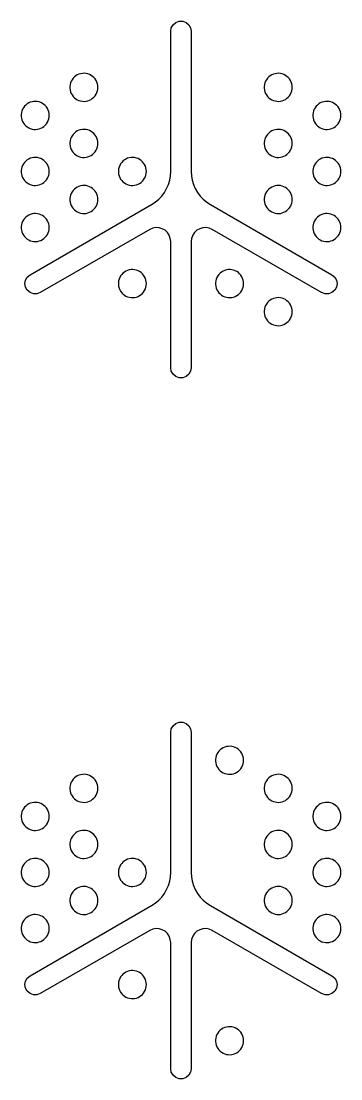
# Model space of a CAD drawing. Header units: metres. Extents: x 19 to 256, y 19 to 256.
# Drawn here: x 69.3 to 80.7, y 143.64 to 181.36 of the extents above; entities that cross this region are included whole.
import ezdxf

# ---------------------------------------------------------------- set-up
doc = ezdxf.new("R2010")
doc.units = ezdxf.units.M

msp = doc.modelspace()

# ---------------------------------------------------------------- linework, layer by layer
for points in [[(74.634, 181), (74.656, 181.125), (74.72, 181.235), (74.817, 181.317), (74.936, 181.36), (75.064, 181.36), (75.183, 181.317), (75.28, 181.235), (75.344, 181.125), (75.366, 181), (75.366, 176), (75.375, 175.841), (75.403, 175.685), (75.448, 175.533), (75.511, 175.387), (75.591, 175.249), (75.686, 175.122), (75.795, 175.006), (75.916, 174.904), (76.049, 174.817), (80.379, 172.317), (80.477, 172.235), (80.54, 172.125), (80.562, 172), (80.54, 171.875), (80.477, 171.765), (80.379, 171.683), (80.26, 171.64), (80.133, 171.64), (80.013, 171.683), (76.116, 173.933), (76.009, 173.979), (75.895, 173.999), (75.779, 173.992), (75.668, 173.959), (75.567, 173.901), (75.483, 173.821), (75.419, 173.724), (75.38, 173.615), (75.366, 173.5), (75.366, 169), (75.344, 168.875), (75.28, 168.765), (75.183, 168.683), (75.064, 168.64), (74.936, 168.64), (74.817, 168.683), (74.72, 168.765), (74.656, 168.875), (74.634, 169), (74.634, 173.5), (74.62, 173.615), (74.581, 173.724), (74.517, 173.821), (74.433, 173.901), (74.332, 173.959), (74.221, 173.992), (74.105, 173.999), (73.991, 173.979), (73.884, 173.933), (69.987, 171.683), (69.867, 171.64), (69.74, 171.64), (69.621, 171.683), (69.523, 171.765), (69.46, 171.875), (69.438, 172), (69.46, 172.125), (69.523, 172.235), (69.621, 172.317), (73.951, 174.817), (74.084, 174.904), (74.205, 175.006), (74.314, 175.122), (74.409, 175.249), (74.489, 175.387), (74.552, 175.533), (74.597, 175.685), (74.625, 175.841), (74.634, 176)], [(72.036, 179), (72.032, 179.064), (72.02, 179.127), (71.999, 179.188), (71.972, 179.245), (71.937, 179.299), (71.895, 179.348), (71.848, 179.391), (71.795, 179.428), (71.738, 179.457), (71.678, 179.479), (71.616, 179.494), (71.552, 179.5), (71.488, 179.498), (71.425, 179.487), (71.363, 179.469), (71.305, 179.443), (71.25, 179.41), (71.2, 179.37), (71.155, 179.324), (71.117, 179.273), (71.085, 179.217), (71.061, 179.158), (71.045, 179.096), (71.037, 179.032), (71.037, 178.968), (71.045, 178.904), (71.061, 178.842), (71.085, 178.783), (71.117, 178.727), (71.155, 178.676), (71.2, 178.63), (71.25, 178.59), (71.305, 178.557), (71.363, 178.531), (71.425, 178.513), (71.488, 178.502), (71.552, 178.5), (71.616, 178.506), (71.678, 178.521), (71.738, 178.543), (71.795, 178.572), (71.848, 178.609), (71.895, 178.652), (71.937, 178.701), (71.972, 178.755), (71.999, 178.812), (72.02, 178.873), (72.032, 178.936), (72.036, 179)], [(78.964, 179), (78.96, 179.064), (78.948, 179.127), (78.928, 179.188), (78.9, 179.245), (78.865, 179.299), (78.823, 179.348), (78.776, 179.391), (78.723, 179.428), (78.666, 179.457), (78.606, 179.479), (78.544, 179.494), (78.48, 179.5), (78.416, 179.498), (78.353, 179.487), (78.291, 179.469), (78.233, 179.443), (78.178, 179.41), (78.128, 179.37), (78.083, 179.324), (78.045, 179.273), (78.014, 179.217), (77.99, 179.158), (77.973, 179.096), (77.965, 179.032), (77.965, 178.968), (77.973, 178.904), (77.99, 178.842), (78.014, 178.783), (78.045, 178.727), (78.083, 178.676), (78.128, 178.63), (78.178, 178.59), (78.233, 178.557), (78.291, 178.531), (78.353, 178.513), (78.416, 178.502), (78.48, 178.5), (78.544, 178.506), (78.606, 178.521), (78.666, 178.543), (78.723, 178.572), (78.776, 178.609), (78.823, 178.652), (78.865, 178.701), (78.9, 178.755), (78.928, 178.812), (78.948, 178.873), (78.96, 178.936), (78.964, 179)], [(70.304, 178), (70.3, 178.064), (70.287, 178.127), (70.267, 178.188), (70.24, 178.245), (70.205, 178.299), (70.163, 178.348), (70.116, 178.391), (70.063, 178.428), (70.006, 178.457), (69.946, 178.479), (69.884, 178.494), (69.82, 178.5), (69.756, 178.498), (69.693, 178.487), (69.631, 178.469), (69.573, 178.443), (69.518, 178.41), (69.468, 178.37), (69.423, 178.324), (69.385, 178.273), (69.353, 178.217), (69.329, 178.158), (69.313, 178.096), (69.305, 178.032), (69.305, 177.968), (69.313, 177.904), (69.329, 177.842), (69.353, 177.783), (69.385, 177.727), (69.423, 177.676), (69.468, 177.63), (69.518, 177.59), (69.573, 177.557), (69.631, 177.531), (69.693, 177.513), (69.756, 177.502), (69.82, 177.5), (69.884, 177.506), (69.946, 177.521), (70.006, 177.543), (70.063, 177.572), (70.116, 177.609), (70.163, 177.652), (70.205, 177.701), (70.24, 177.755), (70.267, 177.812), (70.287, 177.873), (70.3, 177.936), (70.304, 178)], [(80.696, 178), (80.692, 178.064), (80.68, 178.127), (80.66, 178.188), (80.632, 178.245), (80.597, 178.299), (80.555, 178.348), (80.508, 178.391), (80.455, 178.428), (80.399, 178.457), (80.338, 178.479), (80.276, 178.494), (80.212, 178.5), (80.148, 178.498), (80.085, 178.487), (80.023, 178.469), (79.965, 178.443), (79.91, 178.41), (79.86, 178.37), (79.815, 178.324), (79.777, 178.273), (79.746, 178.217), (79.722, 178.158), (79.705, 178.096), (79.697, 178.032), (79.697, 177.968), (79.705, 177.904), (79.722, 177.842), (79.746, 177.783), (79.777, 177.727), (79.815, 177.676), (79.86, 177.63), (79.91, 177.59), (79.965, 177.557), (80.023, 177.531), (80.085, 177.513), (80.148, 177.502), (80.212, 177.5), (80.276, 177.506), (80.338, 177.521), (80.399, 177.543), (80.455, 177.572), (80.508, 177.609), (80.555, 177.652), (80.597, 177.701), (80.632, 177.755), (80.66, 177.812), (80.68, 177.873), (80.692, 177.936), (80.696, 178)], [(72.036, 177), (72.032, 177.064), (72.02, 177.127), (71.999, 177.188), (71.972, 177.245), (71.937, 177.299), (71.895, 177.348), (71.848, 177.391), (71.795, 177.428), (71.738, 177.457), (71.678, 177.479), (71.616, 177.494), (71.552, 177.5), (71.488, 177.498), (71.425, 177.487), (71.363, 177.469), (71.305, 177.443), (71.25, 177.41), (71.2, 177.37), (71.155, 177.324), (71.117, 177.273), (71.085, 177.217), (71.061, 177.158), (71.045, 177.096), (71.037, 177.032), (71.037, 176.968), (71.045, 176.904), (71.061, 176.842), (71.085, 176.783), (71.117, 176.727), (71.155, 176.676), (71.2, 176.63), (71.25, 176.59), (71.305, 176.557), (71.363, 176.531), (71.425, 176.513), (71.488, 176.502), (71.552, 176.5), (71.616, 176.506), (71.678, 176.521), (71.738, 176.543), (71.795, 176.572), (71.848, 176.609), (71.895, 176.652), (71.937, 176.701), (71.972, 176.755), (71.999, 176.812), (72.02, 176.873), (72.032, 176.936), (72.036, 177)], [(78.964, 177), (78.96, 177.064), (78.948, 177.127), (78.928, 177.188), (78.9, 177.245), (78.865, 177.299), (78.823, 177.348), (78.776, 177.391), (78.723, 177.428), (78.666, 177.457), (78.606, 177.479), (78.544, 177.494), (78.48, 177.5), (78.416, 177.498), (78.353, 177.487), (78.291, 177.469), (78.233, 177.443), (78.178, 177.41), (78.128, 177.37), (78.083, 177.324), (78.045, 177.273), (78.014, 177.217), (77.99, 177.158), (77.973, 177.096), (77.965, 177.032), (77.965, 176.968), (77.973, 176.904), (77.99, 176.842), (78.014, 176.783), (78.045, 176.727), (78.083, 176.676), (78.128, 176.63), (78.178, 176.59), (78.233, 176.557), (78.291, 176.531), (78.353, 176.513), (78.416, 176.502), (78.48, 176.5), (78.544, 176.506), (78.606, 176.521), (78.666, 176.543), (78.723, 176.572), (78.776, 176.609), (78.823, 176.652), (78.865, 176.701), (78.9, 176.755), (78.928, 176.812), (78.948, 176.873), (78.96, 176.936), (78.964, 177)], [(70.304, 176), (70.3, 176.064), (70.287, 176.127), (70.267, 176.188), (70.24, 176.245), (70.205, 176.299), (70.163, 176.348), (70.116, 176.391), (70.063, 176.428), (70.006, 176.457), (69.946, 176.479), (69.884, 176.494), (69.82, 176.5), (69.756, 176.498), (69.693, 176.487), (69.631, 176.469), (69.573, 176.443), (69.518, 176.41), (69.468, 176.37), (69.423, 176.324), (69.385, 176.273), (69.353, 176.217), (69.329, 176.158), (69.313, 176.096), (69.305, 176.032), (69.305, 175.968), (69.313, 175.904), (69.329, 175.842), (69.353, 175.783), (69.385, 175.727), (69.423, 175.676), (69.468, 175.63), (69.518, 175.59), (69.573, 175.557), (69.631, 175.531), (69.693, 175.513), (69.756, 175.502), (69.82, 175.5), (69.884, 175.506), (69.946, 175.521), (70.006, 175.543), (70.063, 175.572), (70.116, 175.609), (70.163, 175.652), (70.205, 175.701), (70.24, 175.755), (70.267, 175.812), (70.287, 175.873), (70.3, 175.936), (70.304, 176)], [(73.768, 176), (73.764, 176.064), (73.752, 176.127), (73.731, 176.188), (73.704, 176.245), (73.669, 176.299), (73.627, 176.348), (73.58, 176.391), (73.527, 176.428), (73.47, 176.457), (73.41, 176.479), (73.348, 176.494), (73.284, 176.5), (73.22, 176.498), (73.157, 176.487), (73.095, 176.469), (73.037, 176.443), (72.982, 176.41), (72.932, 176.37), (72.887, 176.324), (72.849, 176.273), (72.817, 176.217), (72.793, 176.158), (72.777, 176.096), (72.769, 176.032), (72.769, 175.968), (72.777, 175.904), (72.793, 175.842), (72.817, 175.783), (72.849, 175.727), (72.887, 175.676), (72.932, 175.63), (72.982, 175.59), (73.037, 175.557), (73.095, 175.531), (73.157, 175.513), (73.22, 175.502), (73.284, 175.5), (73.348, 175.506), (73.41, 175.521), (73.47, 175.543), (73.527, 175.572), (73.58, 175.609), (73.627, 175.652), (73.669, 175.701), (73.704, 175.755), (73.731, 175.812), (73.752, 175.873), (73.764, 175.936), (73.768, 176)], [(80.696, 176), (80.692, 176.064), (80.68, 176.127), (80.66, 176.188), (80.632, 176.245), (80.597, 176.299), (80.555, 176.348), (80.508, 176.391), (80.455, 176.428), (80.399, 176.457), (80.338, 176.479), (80.276, 176.494), (80.212, 176.5), (80.148, 176.498), (80.085, 176.487), (80.023, 176.469), (79.965, 176.443), (79.91, 176.41), (79.86, 176.37), (79.815, 176.324), (79.777, 176.273), (79.746, 176.217), (79.722, 176.158), (79.705, 176.096), (79.697, 176.032), (79.697, 175.968), (79.705, 175.904), (79.722, 175.842), (79.746, 175.783), (79.777, 175.727), (79.815, 175.676), (79.86, 175.63), (79.91, 175.59), (79.965, 175.557), (80.023, 175.531), (80.085, 175.513), (80.148, 175.502), (80.212, 175.5), (80.276, 175.506), (80.338, 175.521), (80.399, 175.543), (80.455, 175.572), (80.508, 175.609), (80.555, 175.652), (80.597, 175.701), (80.632, 175.755), (80.66, 175.812), (80.68, 175.873), (80.692, 175.936), (80.696, 176)], [(72.036, 175), (72.032, 175.064), (72.02, 175.127), (71.999, 175.188), (71.972, 175.245), (71.937, 175.299), (71.895, 175.348), (71.848, 175.391), (71.795, 175.428), (71.738, 175.457), (71.678, 175.479), (71.616, 175.494), (71.552, 175.5), (71.488, 175.498), (71.425, 175.487), (71.363, 175.469), (71.305, 175.443), (71.25, 175.41), (71.2, 175.37), (71.155, 175.324), (71.117, 175.273), (71.085, 175.217), (71.061, 175.158), (71.045, 175.096), (71.037, 175.032), (71.037, 174.968), (71.045, 174.904), (71.061, 174.842), (71.085, 174.783), (71.117, 174.727), (71.155, 174.676), (71.2, 174.63), (71.25, 174.59), (71.305, 174.557), (71.363, 174.531), (71.425, 174.513), (71.488, 174.502), (71.552, 174.5), (71.616, 174.506), (71.678, 174.521), (71.738, 174.543), (71.795, 174.572), (71.848, 174.609), (71.895, 174.652), (71.937, 174.701), (71.972, 174.755), (71.999, 174.812), (72.02, 174.873), (72.032, 174.936), (72.036, 175)], [(78.964, 175), (78.96, 175.064), (78.948, 175.127), (78.928, 175.188), (78.9, 175.245), (78.865, 175.299), (78.823, 175.348), (78.776, 175.391), (78.723, 175.428), (78.666, 175.457), (78.606, 175.479), (78.544, 175.494), (78.48, 175.5), (78.416, 175.498), (78.353, 175.487), (78.291, 175.469), (78.233, 175.443), (78.178, 175.41), (78.128, 175.37), (78.083, 175.324), (78.045, 175.273), (78.014, 175.217), (77.99, 175.158), (77.973, 175.096), (77.965, 175.032), (77.965, 174.968), (77.973, 174.904), (77.99, 174.842), (78.014, 174.783), (78.045, 174.727), (78.083, 174.676), (78.128, 174.63), (78.178, 174.59), (78.233, 174.557), (78.291, 174.531), (78.353, 174.513), (78.416, 174.502), (78.48, 174.5), (78.544, 174.506), (78.606, 174.521), (78.666, 174.543), (78.723, 174.572), (78.776, 174.609), (78.823, 174.652), (78.865, 174.701), (78.9, 174.755), (78.928, 174.812), (78.948, 174.873), (78.96, 174.936), (78.964, 175)], [(70.304, 174), (70.3, 174.064), (70.287, 174.127), (70.267, 174.188), (70.24, 174.245), (70.205, 174.299), (70.163, 174.348), (70.116, 174.391), (70.063, 174.428), (70.006, 174.457), (69.946, 174.479), (69.884, 174.494), (69.82, 174.5), (69.756, 174.498), (69.693, 174.487), (69.631, 174.469), (69.573, 174.443), (69.518, 174.41), (69.468, 174.37), (69.423, 174.324), (69.385, 174.273), (69.353, 174.217), (69.329, 174.158), (69.313, 174.096), (69.305, 174.032), (69.305, 173.968), (69.313, 173.904), (69.329, 173.842), (69.353, 173.783), (69.385, 173.727), (69.423, 173.676), (69.468, 173.63), (69.518, 173.59), (69.573, 173.557), (69.631, 173.531), (69.693, 173.513), (69.756, 173.502), (69.82, 173.5), (69.884, 173.506), (69.946, 173.521), (70.006, 173.543), (70.063, 173.572), (70.116, 173.609), (70.163, 173.652), (70.205, 173.701), (70.24, 173.755), (70.267, 173.812), (70.287, 173.873), (70.3, 173.936), (70.304, 174)], [(80.696, 174), (80.692, 174.064), (80.68, 174.127), (80.66, 174.188), (80.632, 174.245), (80.597, 174.299), (80.555, 174.348), (80.508, 174.391), (80.455, 174.428), (80.399, 174.457), (80.338, 174.479), (80.276, 174.494), (80.212, 174.5), (80.148, 174.498), (80.085, 174.487), (80.023, 174.469), (79.965, 174.443), (79.91, 174.41), (79.86, 174.37), (79.815, 174.324), (79.777, 174.273), (79.746, 174.217), (79.722, 174.158), (79.705, 174.096), (79.697, 174.032), (79.697, 173.968), (79.705, 173.904), (79.722, 173.842), (79.746, 173.783), (79.777, 173.727), (79.815, 173.676), (79.86, 173.63), (79.91, 173.59), (79.965, 173.557), (80.023, 173.531), (80.085, 173.513), (80.148, 173.502), (80.212, 173.5), (80.276, 173.506), (80.338, 173.521), (80.399, 173.543), (80.455, 173.572), (80.508, 173.609), (80.555, 173.652), (80.597, 173.701), (80.632, 173.755), (80.66, 173.812), (80.68, 173.873), (80.692, 173.936), (80.696, 174)], [(73.768, 172), (73.764, 172.064), (73.752, 172.127), (73.731, 172.188), (73.704, 172.245), (73.669, 172.299), (73.627, 172.348), (73.58, 172.391), (73.527, 172.428), (73.47, 172.457), (73.41, 172.479), (73.348, 172.494), (73.284, 172.5), (73.22, 172.498), (73.157, 172.487), (73.095, 172.469), (73.037, 172.443), (72.982, 172.41), (72.932, 172.37), (72.887, 172.324), (72.849, 172.273), (72.817, 172.217), (72.793, 172.158), (72.777, 172.096), (72.769, 172.032), (72.769, 171.968), (72.777, 171.904), (72.793, 171.842), (72.817, 171.783), (72.849, 171.727), (72.887, 171.676), (72.932, 171.63), (72.982, 171.59), (73.037, 171.557), (73.095, 171.531), (73.157, 171.513), (73.22, 171.502), (73.284, 171.5), (73.348, 171.506), (73.41, 171.521), (73.47, 171.543), (73.527, 171.572), (73.58, 171.609), (73.627, 171.652), (73.669, 171.701), (73.704, 171.755), (73.731, 171.812), (73.752, 171.873), (73.764, 171.936), (73.768, 172)], [(77.232, 172), (77.228, 172.064), (77.216, 172.127), (77.196, 172.188), (77.168, 172.245), (77.133, 172.299), (77.091, 172.348), (77.044, 172.391), (76.991, 172.428), (76.934, 172.457), (76.874, 172.479), (76.812, 172.494), (76.748, 172.5), (76.684, 172.498), (76.621, 172.487), (76.559, 172.469), (76.501, 172.443), (76.446, 172.41), (76.396, 172.37), (76.351, 172.324), (76.313, 172.273), (76.282, 172.217), (76.258, 172.158), (76.241, 172.096), (76.233, 172.032), (76.233, 171.968), (76.241, 171.904), (76.258, 171.842), (76.282, 171.783), (76.313, 171.727), (76.351, 171.676), (76.396, 171.63), (76.446, 171.59), (76.501, 171.557), (76.559, 171.531), (76.621, 171.513), (76.684, 171.502), (76.748, 171.5), (76.812, 171.506), (76.874, 171.521), (76.934, 171.543), (76.991, 171.572), (77.044, 171.609), (77.091, 171.652), (77.133, 171.701), (77.168, 171.755), (77.196, 171.812), (77.216, 171.873), (77.228, 171.936), (77.232, 172)], [(78.964, 171), (78.96, 171.064), (78.948, 171.127), (78.928, 171.188), (78.9, 171.245), (78.865, 171.299), (78.823, 171.348), (78.776, 171.391), (78.723, 171.428), (78.666, 171.457), (78.606, 171.479), (78.544, 171.494), (78.48, 171.5), (78.416, 171.498), (78.353, 171.487), (78.291, 171.469), (78.233, 171.443), (78.178, 171.41), (78.128, 171.37), (78.083, 171.324), (78.045, 171.273), (78.014, 171.217), (77.99, 171.158), (77.973, 171.096), (77.965, 171.032), (77.965, 170.968), (77.973, 170.904), (77.99, 170.842), (78.014, 170.783), (78.045, 170.727), (78.083, 170.676), (78.128, 170.63), (78.178, 170.59), (78.233, 170.557), (78.291, 170.531), (78.353, 170.513), (78.416, 170.502), (78.48, 170.5), (78.544, 170.506), (78.606, 170.521), (78.666, 170.543), (78.723, 170.572), (78.776, 170.609), (78.823, 170.652), (78.865, 170.701), (78.9, 170.755), (78.928, 170.812), (78.948, 170.873), (78.96, 170.936), (78.964, 171)], [(74.634, 156), (74.656, 156.125), (74.72, 156.235), (74.817, 156.317), (74.936, 156.36), (75.064, 156.36), (75.183, 156.317), (75.28, 156.235), (75.344, 156.125), (75.366, 156), (75.366, 151), (75.375, 150.841), (75.403, 150.685), (75.448, 150.533), (75.511, 150.387), (75.591, 150.249), (75.686, 150.122), (75.795, 150.006), (75.916, 149.904), (76.049, 149.817), (80.379, 147.317), (80.477, 147.235), (80.54, 147.125), (80.562, 147), (80.54, 146.875), (80.477, 146.765), (80.379, 146.683), (80.26, 146.64), (80.133, 146.64), (80.013, 146.683), (76.116, 148.933), (76.009, 148.979), (75.895, 148.999), (75.779, 148.992), (75.668, 148.959), (75.567, 148.901), (75.483, 148.821), (75.419, 148.724), (75.38, 148.615), (75.366, 148.5), (75.366, 144), (75.344, 143.875), (75.28, 143.765), (75.183, 143.683), (75.064, 143.64), (74.936, 143.64), (74.817, 143.683), (74.72, 143.765), (74.656, 143.875), (74.634, 144), (74.634, 148.5), (74.62, 148.615), (74.581, 148.724), (74.517, 148.821), (74.433, 148.901), (74.332, 148.959), (74.221, 148.992), (74.105, 148.999), (73.991, 148.979), (73.884, 148.933), (69.987, 146.683), (69.867, 146.64), (69.74, 146.64), (69.621, 146.683), (69.523, 146.765), (69.46, 146.875), (69.438, 147), (69.46, 147.125), (69.523, 147.235), (69.621, 147.317), (73.951, 149.817), (74.084, 149.904), (74.205, 150.006), (74.314, 150.122), (74.409, 150.249), (74.489, 150.387), (74.552, 150.533), (74.597, 150.685), (74.625, 150.841), (74.634, 151)], [(77.232, 155), (77.228, 155.064), (77.216, 155.127), (77.196, 155.188), (77.168, 155.245), (77.133, 155.299), (77.091, 155.348), (77.044, 155.391), (76.991, 155.428), (76.934, 155.457), (76.874, 155.479), (76.812, 155.494), (76.748, 155.5), (76.684, 155.498), (76.621, 155.487), (76.559, 155.469), (76.501, 155.443), (76.446, 155.41), (76.396, 155.37), (76.351, 155.324), (76.313, 155.273), (76.282, 155.217), (76.258, 155.158), (76.241, 155.096), (76.233, 155.032), (76.233, 154.968), (76.241, 154.904), (76.258, 154.842), (76.282, 154.783), (76.313, 154.727), (76.351, 154.676), (76.396, 154.63), (76.446, 154.59), (76.501, 154.557), (76.559, 154.531), (76.621, 154.513), (76.684, 154.502), (76.748, 154.5), (76.812, 154.506), (76.874, 154.521), (76.934, 154.543), (76.991, 154.572), (77.044, 154.609), (77.091, 154.652), (77.133, 154.701), (77.168, 154.755), (77.196, 154.812), (77.216, 154.873), (77.228, 154.936), (77.232, 155)], [(72.036, 154), (72.032, 154.064), (72.02, 154.127), (71.999, 154.188), (71.972, 154.245), (71.937, 154.299), (71.895, 154.348), (71.848, 154.391), (71.795, 154.428), (71.738, 154.457), (71.678, 154.479), (71.616, 154.494), (71.552, 154.5), (71.488, 154.498), (71.425, 154.487), (71.363, 154.469), (71.305, 154.443), (71.25, 154.41), (71.2, 154.37), (71.155, 154.324), (71.117, 154.273), (71.085, 154.217), (71.061, 154.158), (71.045, 154.096), (71.037, 154.032), (71.037, 153.968), (71.045, 153.904), (71.061, 153.842), (71.085, 153.783), (71.117, 153.727), (71.155, 153.676), (71.2, 153.63), (71.25, 153.59), (71.305, 153.557), (71.363, 153.531), (71.425, 153.513), (71.488, 153.502), (71.552, 153.5), (71.616, 153.506), (71.678, 153.521), (71.738, 153.543), (71.795, 153.572), (71.848, 153.609), (71.895, 153.652), (71.937, 153.701), (71.972, 153.755), (71.999, 153.812), (72.02, 153.873), (72.032, 153.936), (72.036, 154)], [(78.964, 154), (78.96, 154.064), (78.948, 154.127), (78.928, 154.188), (78.9, 154.245), (78.865, 154.299), (78.823, 154.348), (78.776, 154.391), (78.723, 154.428), (78.666, 154.457), (78.606, 154.479), (78.544, 154.494), (78.48, 154.5), (78.416, 154.498), (78.353, 154.487), (78.291, 154.469), (78.233, 154.443), (78.178, 154.41), (78.128, 154.37), (78.083, 154.324), (78.045, 154.273), (78.014, 154.217), (77.99, 154.158), (77.973, 154.096), (77.965, 154.032), (77.965, 153.968), (77.973, 153.904), (77.99, 153.842), (78.014, 153.783), (78.045, 153.727), (78.083, 153.676), (78.128, 153.63), (78.178, 153.59), (78.233, 153.557), (78.291, 153.531), (78.353, 153.513), (78.416, 153.502), (78.48, 153.5), (78.544, 153.506), (78.606, 153.521), (78.666, 153.543), (78.723, 153.572), (78.776, 153.609), (78.823, 153.652), (78.865, 153.701), (78.9, 153.755), (78.928, 153.812), (78.948, 153.873), (78.96, 153.936), (78.964, 154)], [(70.304, 153), (70.3, 153.064), (70.287, 153.127), (70.267, 153.188), (70.24, 153.245), (70.205, 153.299), (70.163, 153.348), (70.116, 153.391), (70.063, 153.428), (70.006, 153.457), (69.946, 153.479), (69.884, 153.494), (69.82, 153.5), (69.756, 153.498), (69.693, 153.487), (69.631, 153.469), (69.573, 153.443), (69.518, 153.41), (69.468, 153.37), (69.423, 153.324), (69.385, 153.273), (69.353, 153.217), (69.329, 153.158), (69.313, 153.096), (69.305, 153.032), (69.305, 152.968), (69.313, 152.904), (69.329, 152.842), (69.353, 152.783), (69.385, 152.727), (69.423, 152.676), (69.468, 152.63), (69.518, 152.59), (69.573, 152.557), (69.631, 152.531), (69.693, 152.513), (69.756, 152.502), (69.82, 152.5), (69.884, 152.506), (69.946, 152.521), (70.006, 152.543), (70.063, 152.572), (70.116, 152.609), (70.163, 152.652), (70.205, 152.701), (70.24, 152.755), (70.267, 152.812), (70.287, 152.873), (70.3, 152.936), (70.304, 153)], [(80.696, 153), (80.692, 153.064), (80.68, 153.127), (80.66, 153.188), (80.632, 153.245), (80.597, 153.299), (80.555, 153.348), (80.508, 153.391), (80.455, 153.428), (80.399, 153.457), (80.338, 153.479), (80.276, 153.494), (80.212, 153.5), (80.148, 153.498), (80.085, 153.487), (80.023, 153.469), (79.965, 153.443), (79.91, 153.41), (79.86, 153.37), (79.815, 153.324), (79.777, 153.273), (79.746, 153.217), (79.722, 153.158), (79.705, 153.096), (79.697, 153.032), (79.697, 152.968), (79.705, 152.904), (79.722, 152.842), (79.746, 152.783), (79.777, 152.727), (79.815, 152.676), (79.86, 152.63), (79.91, 152.59), (79.965, 152.557), (80.023, 152.531), (80.085, 152.513), (80.148, 152.502), (80.212, 152.5), (80.276, 152.506), (80.338, 152.521), (80.399, 152.543), (80.455, 152.572), (80.508, 152.609), (80.555, 152.652), (80.597, 152.701), (80.632, 152.755), (80.66, 152.812), (80.68, 152.873), (80.692, 152.936), (80.696, 153)], [(72.036, 152), (72.032, 152.064), (72.02, 152.127), (71.999, 152.188), (71.972, 152.245), (71.937, 152.299), (71.895, 152.348), (71.848, 152.391), (71.795, 152.428), (71.738, 152.457), (71.678, 152.479), (71.616, 152.494), (71.552, 152.5), (71.488, 152.498), (71.425, 152.487), (71.363, 152.469), (71.305, 152.443), (71.25, 152.41), (71.2, 152.37), (71.155, 152.324), (71.117, 152.273), (71.085, 152.217), (71.061, 152.158), (71.045, 152.096), (71.037, 152.032), (71.037, 151.968), (71.045, 151.904), (71.061, 151.842), (71.085, 151.783), (71.117, 151.727), (71.155, 151.676), (71.2, 151.63), (71.25, 151.59), (71.305, 151.557), (71.363, 151.531), (71.425, 151.513), (71.488, 151.502), (71.552, 151.5), (71.616, 151.506), (71.678, 151.521), (71.738, 151.543), (71.795, 151.572), (71.848, 151.609), (71.895, 151.652), (71.937, 151.701), (71.972, 151.755), (71.999, 151.812), (72.02, 151.873), (72.032, 151.936), (72.036, 152)], [(78.964, 152), (78.96, 152.064), (78.948, 152.127), (78.928, 152.188), (78.9, 152.245), (78.865, 152.299), (78.823, 152.348), (78.776, 152.391), (78.723, 152.428), (78.666, 152.457), (78.606, 152.479), (78.544, 152.494), (78.48, 152.5), (78.416, 152.498), (78.353, 152.487), (78.291, 152.469), (78.233, 152.443), (78.178, 152.41), (78.128, 152.37), (78.083, 152.324), (78.045, 152.273), (78.014, 152.217), (77.99, 152.158), (77.973, 152.096), (77.965, 152.032), (77.965, 151.968), (77.973, 151.904), (77.99, 151.842), (78.014, 151.783), (78.045, 151.727), (78.083, 151.676), (78.128, 151.63), (78.178, 151.59), (78.233, 151.557), (78.291, 151.531), (78.353, 151.513), (78.416, 151.502), (78.48, 151.5), (78.544, 151.506), (78.606, 151.521), (78.666, 151.543), (78.723, 151.572), (78.776, 151.609), (78.823, 151.652), (78.865, 151.701), (78.9, 151.755), (78.928, 151.812), (78.948, 151.873), (78.96, 151.936), (78.964, 152)], [(70.304, 151), (70.3, 151.064), (70.287, 151.127), (70.267, 151.188), (70.24, 151.245), (70.205, 151.299), (70.163, 151.348), (70.116, 151.391), (70.063, 151.428), (70.006, 151.457), (69.946, 151.479), (69.884, 151.494), (69.82, 151.5), (69.756, 151.498), (69.693, 151.487), (69.631, 151.469), (69.573, 151.443), (69.518, 151.41), (69.468, 151.37), (69.423, 151.324), (69.385, 151.273), (69.353, 151.217), (69.329, 151.158), (69.313, 151.096), (69.305, 151.032), (69.305, 150.968), (69.313, 150.904), (69.329, 150.842), (69.353, 150.783), (69.385, 150.727), (69.423, 150.676), (69.468, 150.63), (69.518, 150.59), (69.573, 150.557), (69.631, 150.531), (69.693, 150.513), (69.756, 150.502), (69.82, 150.5), (69.884, 150.506), (69.946, 150.521), (70.006, 150.543), (70.063, 150.572), (70.116, 150.609), (70.163, 150.652), (70.205, 150.701), (70.24, 150.755), (70.267, 150.812), (70.287, 150.873), (70.3, 150.936), (70.304, 151)], [(73.768, 151), (73.764, 151.064), (73.752, 151.127), (73.731, 151.188), (73.704, 151.245), (73.669, 151.299), (73.627, 151.348), (73.58, 151.391), (73.527, 151.428), (73.47, 151.457), (73.41, 151.479), (73.348, 151.494), (73.284, 151.5), (73.22, 151.498), (73.157, 151.487), (73.095, 151.469), (73.037, 151.443), (72.982, 151.41), (72.932, 151.37), (72.887, 151.324), (72.849, 151.273), (72.817, 151.217), (72.793, 151.158), (72.777, 151.096), (72.769, 151.032), (72.769, 150.968), (72.777, 150.904), (72.793, 150.842), (72.817, 150.783), (72.849, 150.727), (72.887, 150.676), (72.932, 150.63), (72.982, 150.59), (73.037, 150.557), (73.095, 150.531), (73.157, 150.513), (73.22, 150.502), (73.284, 150.5), (73.348, 150.506), (73.41, 150.521), (73.47, 150.543), (73.527, 150.572), (73.58, 150.609), (73.627, 150.652), (73.669, 150.701), (73.704, 150.755), (73.731, 150.812), (73.752, 150.873), (73.764, 150.936), (73.768, 151)], [(80.696, 151), (80.692, 151.064), (80.68, 151.127), (80.66, 151.188), (80.632, 151.245), (80.597, 151.299), (80.555, 151.348), (80.508, 151.391), (80.455, 151.428), (80.399, 151.457), (80.338, 151.479), (80.276, 151.494), (80.212, 151.5), (80.148, 151.498), (80.085, 151.487), (80.023, 151.469), (79.965, 151.443), (79.91, 151.41), (79.86, 151.37), (79.815, 151.324), (79.777, 151.273), (79.746, 151.217), (79.722, 151.158), (79.705, 151.096), (79.697, 151.032), (79.697, 150.968), (79.705, 150.904), (79.722, 150.842), (79.746, 150.783), (79.777, 150.727), (79.815, 150.676), (79.86, 150.63), (79.91, 150.59), (79.965, 150.557), (80.023, 150.531), (80.085, 150.513), (80.148, 150.502), (80.212, 150.5), (80.276, 150.506), (80.338, 150.521), (80.399, 150.543), (80.455, 150.572), (80.508, 150.609), (80.555, 150.652), (80.597, 150.701), (80.632, 150.755), (80.66, 150.812), (80.68, 150.873), (80.692, 150.936), (80.696, 151)], [(72.036, 150), (72.032, 150.064), (72.02, 150.127), (71.999, 150.188), (71.972, 150.245), (71.937, 150.299), (71.895, 150.348), (71.848, 150.391), (71.795, 150.428), (71.738, 150.457), (71.678, 150.479), (71.616, 150.494), (71.552, 150.5), (71.488, 150.498), (71.425, 150.487), (71.363, 150.469), (71.305, 150.443), (71.25, 150.41), (71.2, 150.37), (71.155, 150.324), (71.117, 150.273), (71.085, 150.217), (71.061, 150.158), (71.045, 150.096), (71.037, 150.032), (71.037, 149.968), (71.045, 149.904), (71.061, 149.842), (71.085, 149.783), (71.117, 149.727), (71.155, 149.676), (71.2, 149.63), (71.25, 149.59), (71.305, 149.557), (71.363, 149.531), (71.425, 149.513), (71.488, 149.502), (71.552, 149.5), (71.616, 149.506), (71.678, 149.521), (71.738, 149.543), (71.795, 149.572), (71.848, 149.609), (71.895, 149.652), (71.937, 149.701), (71.972, 149.755), (71.999, 149.812), (72.02, 149.873), (72.032, 149.936), (72.036, 150)], [(78.964, 150), (78.96, 150.064), (78.948, 150.127), (78.928, 150.188), (78.9, 150.245), (78.865, 150.299), (78.823, 150.348), (78.776, 150.391), (78.723, 150.428), (78.666, 150.457), (78.606, 150.479), (78.544, 150.494), (78.48, 150.5), (78.416, 150.498), (78.353, 150.487), (78.291, 150.469), (78.233, 150.443), (78.178, 150.41), (78.128, 150.37), (78.083, 150.324), (78.045, 150.273), (78.014, 150.217), (77.99, 150.158), (77.973, 150.096), (77.965, 150.032), (77.965, 149.968), (77.973, 149.904), (77.99, 149.842), (78.014, 149.783), (78.045, 149.727), (78.083, 149.676), (78.128, 149.63), (78.178, 149.59), (78.233, 149.557), (78.291, 149.531), (78.353, 149.513), (78.416, 149.502), (78.48, 149.5), (78.544, 149.506), (78.606, 149.521), (78.666, 149.543), (78.723, 149.572), (78.776, 149.609), (78.823, 149.652), (78.865, 149.701), (78.9, 149.755), (78.928, 149.812), (78.948, 149.873), (78.96, 149.936), (78.964, 150)], [(70.304, 149), (70.3, 149.064), (70.287, 149.127), (70.267, 149.188), (70.24, 149.245), (70.205, 149.299), (70.163, 149.348), (70.116, 149.391), (70.063, 149.428), (70.006, 149.457), (69.946, 149.479), (69.884, 149.494), (69.82, 149.5), (69.756, 149.498), (69.693, 149.487), (69.631, 149.469), (69.573, 149.443), (69.518, 149.41), (69.468, 149.37), (69.423, 149.324), (69.385, 149.273), (69.353, 149.217), (69.329, 149.158), (69.313, 149.096), (69.305, 149.032), (69.305, 148.968), (69.313, 148.904), (69.329, 148.842), (69.353, 148.783), (69.385, 148.727), (69.423, 148.676), (69.468, 148.63), (69.518, 148.59), (69.573, 148.557), (69.631, 148.531), (69.693, 148.513), (69.756, 148.502), (69.82, 148.5), (69.884, 148.506), (69.946, 148.521), (70.006, 148.543), (70.063, 148.572), (70.116, 148.609), (70.163, 148.652), (70.205, 148.701), (70.24, 148.755), (70.267, 148.812), (70.287, 148.873), (70.3, 148.936), (70.304, 149)], [(80.696, 149), (80.692, 149.064), (80.68, 149.127), (80.66, 149.188), (80.632, 149.245), (80.597, 149.299), (80.555, 149.348), (80.508, 149.391), (80.455, 149.428), (80.399, 149.457), (80.338, 149.479), (80.276, 149.494), (80.212, 149.5), (80.148, 149.498), (80.085, 149.487), (80.023, 149.469), (79.965, 149.443), (79.91, 149.41), (79.86, 149.37), (79.815, 149.324), (79.777, 149.273), (79.746, 149.217), (79.722, 149.158), (79.705, 149.096), (79.697, 149.032), (79.697, 148.968), (79.705, 148.904), (79.722, 148.842), (79.746, 148.783), (79.777, 148.727), (79.815, 148.676), (79.86, 148.63), (79.91, 148.59), (79.965, 148.557), (80.023, 148.531), (80.085, 148.513), (80.148, 148.502), (80.212, 148.5), (80.276, 148.506), (80.338, 148.521), (80.399, 148.543), (80.455, 148.572), (80.508, 148.609), (80.555, 148.652), (80.597, 148.701), (80.632, 148.755), (80.66, 148.812), (80.68, 148.873), (80.692, 148.936), (80.696, 149)], [(73.768, 147), (73.764, 147.064), (73.752, 147.127), (73.731, 147.188), (73.704, 147.245), (73.669, 147.299), (73.627, 147.348), (73.58, 147.391), (73.527, 147.428), (73.47, 147.457), (73.41, 147.479), (73.348, 147.494), (73.284, 147.5), (73.22, 147.498), (73.157, 147.487), (73.095, 147.469), (73.037, 147.443), (72.982, 147.41), (72.932, 147.37), (72.887, 147.324), (72.849, 147.273), (72.817, 147.217), (72.793, 147.158), (72.777, 147.096), (72.769, 147.032), (72.769, 146.968), (72.777, 146.904), (72.793, 146.842), (72.817, 146.783), (72.849, 146.727), (72.887, 146.676), (72.932, 146.63), (72.982, 146.59), (73.037, 146.557), (73.095, 146.531), (73.157, 146.513), (73.22, 146.502), (73.284, 146.5), (73.348, 146.506), (73.41, 146.521), (73.47, 146.543), (73.527, 146.572), (73.58, 146.609), (73.627, 146.652), (73.669, 146.701), (73.704, 146.755), (73.731, 146.812), (73.752, 146.873), (73.764, 146.936), (73.768, 147)], [(77.232, 145), (77.228, 145.064), (77.216, 145.127), (77.196, 145.188), (77.168, 145.245), (77.133, 145.299), (77.091, 145.348), (77.044, 145.391), (76.991, 145.428), (76.934, 145.457), (76.874, 145.479), (76.812, 145.494), (76.748, 145.5), (76.684, 145.498), (76.621, 145.487), (76.559, 145.469), (76.501, 145.443), (76.446, 145.41), (76.396, 145.37), (76.351, 145.324), (76.313, 145.273), (76.282, 145.217), (76.258, 145.158), (76.241, 145.096), (76.233, 145.032), (76.233, 144.968), (76.241, 144.904), (76.258, 144.842), (76.282, 144.783), (76.313, 144.727), (76.351, 144.676), (76.396, 144.63), (76.446, 144.59), (76.501, 144.557), (76.559, 144.531), (76.621, 144.513), (76.684, 144.502), (76.748, 144.5), (76.812, 144.506), (76.874, 144.521), (76.934, 144.543), (76.991, 144.572), (77.044, 144.609), (77.091, 144.652), (77.133, 144.701), (77.168, 144.755), (77.196, 144.812), (77.216, 144.873), (77.228, 144.936), (77.232, 145)]]:
    msp.add_lwpolyline(points, close=True)

doc.saveas('drawing.dxf')
